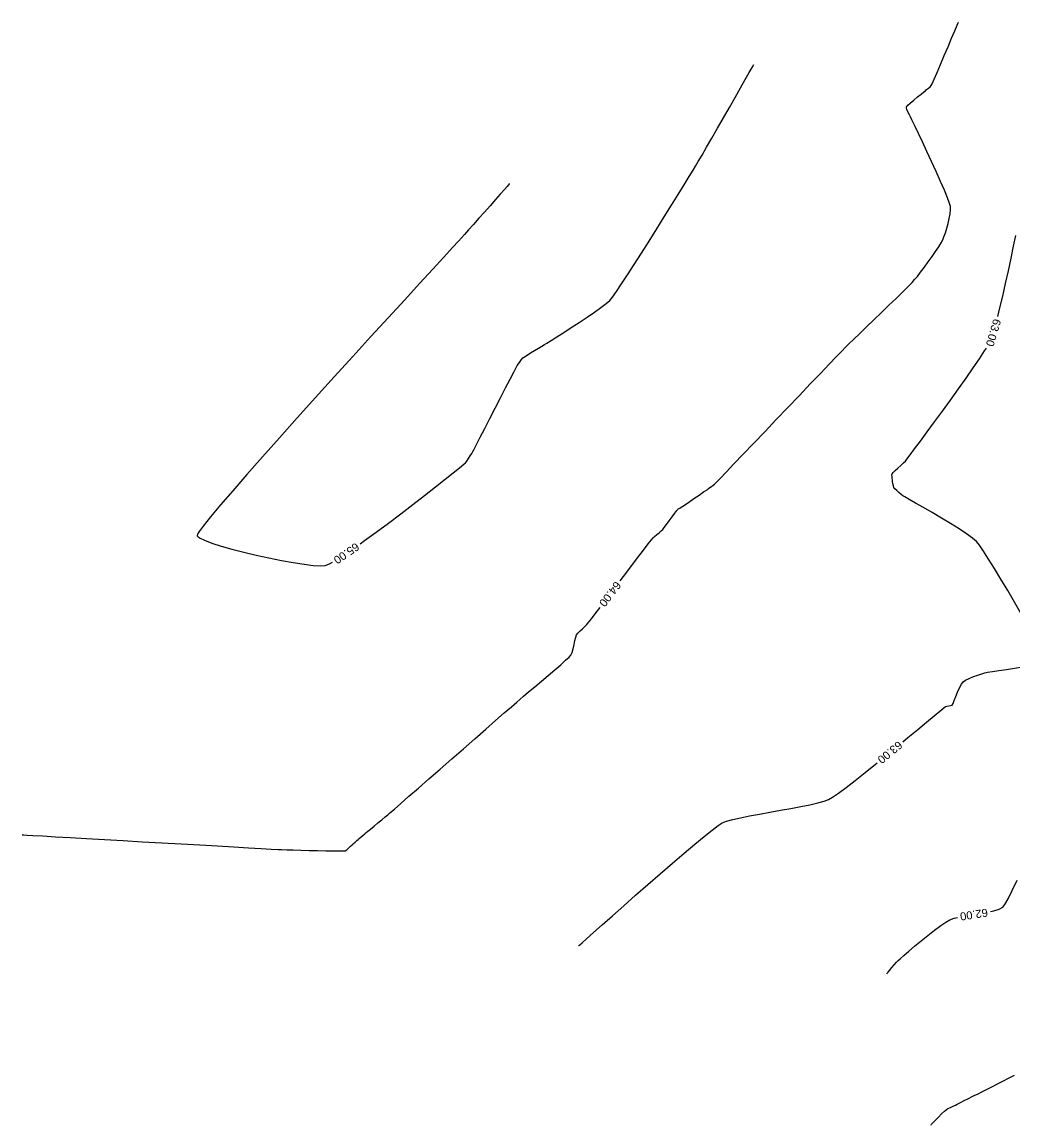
# Model space of a CAD drawing. Header units: millimetres. Extents: x 1719 to 3361, y 808 to 1951.
# Drawn here: x 1719.4 to 1927.9, y 1233.9 to 1465.5 of the extents above; entities that cross this region are included whole.
import ezdxf

# ---------------------------------------------------------------- set-up
doc = ezdxf.new("R2010")
doc.units = ezdxf.units.MM
for name, color, linetype in [('CONT-MJR', 36, 'Continuous'), ('CONT-MNR', 42, 'Continuous'), ('Txt_Curv', 101, 'Continuous')]:
    doc.layers.add(name, color=color, linetype=linetype)
doc.styles.get("Standard").update_dxf_attribs({"font": 'arial.ttf'})

# ---------------------------------------------------------------- blocks, each defined once
blk = doc.blocks.new('A$C09da3120')
at = {"layer": 'CONT-MJR', "elevation": 13.2, "flags": 128}
for points in [[(71.01, 548.27), (71.96, 548.95), (74.41, 550.74), (76.96, 552.64), (79.55, 554.6), (82.1, 556.56), (84.55, 558.45), (86.83, 560.23), (88.86, 561.83), (90.57, 563.19), (91.91, 564.26), (92.79, 564.98), (93.16, 565.29), (93.45, 565.66), (93.79, 566.16), (94.14, 566.72), (94.45, 567.25), (94.69, 567.66), (94.93, 568.12), (95.47, 569.16), (96.25, 570.66), (97.2, 572.51), (98.26, 574.58), (99.39, 576.76), (100.51, 578.95), (101.57, 581.01), (102.51, 582.83), (103.27, 584.31), (103.8, 585.32), (104.02, 585.74), (104.26, 586.1), (104.59, 586.57), (104.93, 587.01), (105.21, 587.33), (105.51, 587.55), (106.08, 587.9), (106.82, 588.36), (107.64, 588.85), (108.46, 589.35), (109.19, 589.79), (109.74, 590.13), (110.23, 590.44), (111.13, 591), (112.34, 591.76), (113.78, 592.67), (115.37, 593.69), (117.03, 594.77), (118.68, 595.86), (120.22, 596.91), (121.59, 597.89), (122.69, 598.73), (123.44, 599.4), (124, 600.09), (124.84, 601.25), (125.92, 602.84), (127.19, 604.76), (128.6, 606.94), (130.13, 609.33), (131.72, 611.83), (133.32, 614.39), (134.9, 616.92), (136.42, 619.36), (137.82, 621.63), (139.08, 623.66), (140.13, 625.37), (140.95, 626.7), (141.48, 627.57), (142.04, 628.52), (142.82, 629.86), (143.78, 631.53), (144.88, 633.45), (146.08, 635.54), (147.32, 637.71), (148.56, 639.9), (149.77, 642.02), (150.89, 644), (151.89, 645.76), (152.72, 647.21), (153.33, 648.29), (153.68, 648.9)], [(102.39, 623.9), (102.33, 623.83), (102.18, 623.66), (101.87, 623.31), (101.32, 622.69), (100.45, 621.71), (99.42, 620.55), (98.29, 619.27), (97.11, 617.94), (95.93, 616.62), (94.81, 615.35), (93.79, 614.21), (92.94, 613.25), (92.3, 612.53), (91.69, 611.85), (90.43, 610.48), (88.6, 608.49), (86.27, 605.95), (83.5, 602.94), (80.37, 599.52), (76.94, 595.78), (73.29, 591.78), (69.48, 587.6), (65.58, 583.32), (61.66, 579), (57.8, 574.71), (54.06, 570.54), (50.5, 566.55), (47.21, 562.83), (44.25, 559.43), (41.68, 556.44), (39.59, 553.92), (38.03, 551.96), (37.21, 550.84), (36.88, 550.28), (36.8, 550.05), (36.8, 549.98), (36.84, 549.9), (37, 549.72), (37.42, 549.43), (38.3, 549.01), (39.84, 548.42), (41.79, 547.8), (44.06, 547.16), (46.56, 546.51), (49.19, 545.89), (51.86, 545.31), (54.49, 544.78), (56.97, 544.33), (59.23, 543.98), (61.16, 543.75), (62.68, 543.66), (63.69, 543.73), (64.58, 544.08), (65.17, 544.41)]]:
    blk.add_lwpolyline(points, dxfattribs=at)
at = {"layer": 'CONT-MNR', "flags": 128}
for points, elevation in [([(125.64, 540.5), (126.35, 541.43), (127.87, 543.44), (129.29, 545.3), (130.54, 546.93), (131.54, 548.24), (132.23, 549.14), (132.54, 549.52), (132.87, 549.83), (133.32, 550.21), (133.8, 550.61), (134.25, 550.99), (134.57, 551.3), (134.87, 551.67), (135.36, 552.31), (135.95, 553.11), (136.57, 553.95), (137.12, 554.71), (137.53, 555.27), (137.71, 555.5), (137.84, 555.59), (138.02, 555.7), (138.16, 555.78), (138.43, 555.97), (139.11, 556.42), (140.04, 557.05), (141.12, 557.78), (142.2, 558.51), (143.16, 559.16), (143.88, 559.64), (144.21, 559.88), (144.49, 560.08), (144.84, 560.34), (145.18, 560.6), (145.45, 560.82), (145.77, 561.15), (146.6, 562.02), (147.88, 563.35), (149.52, 565.06), (151.46, 567.1), (153.64, 569.37), (155.98, 571.82), (158.41, 574.36), (160.87, 576.93), (163.28, 579.45), (165.57, 581.85), (167.69, 584.06), (169.55, 586), (171.09, 587.6), (172.23, 588.79), (172.92, 589.5), (173.67, 590.24), (174.7, 591.25), (175.97, 592.47), (177.4, 593.85), (178.94, 595.33), (180.52, 596.85), (182.08, 598.36), (183.57, 599.8), (184.91, 601.12), (186.05, 602.25), (186.93, 603.14), (187.48, 603.74), (188.05, 604.43), (188.74, 605.32), (189.52, 606.34), (190.33, 607.45), (191.14, 608.57), (191.89, 609.66), (192.54, 610.64), (193.05, 611.47), (193.38, 612.07), (193.64, 612.72), (193.93, 613.56), (194.22, 614.53), (194.49, 615.56), (194.73, 616.59), (194.91, 617.56), (195.01, 618.42), (195.02, 619.1), (194.83, 619.76), (194.39, 620.93), (193.73, 622.5), (192.91, 624.36), (191.99, 626.42), (191.01, 628.56), (190.03, 630.68), (189.1, 632.67), (188.28, 634.44), (187.6, 635.87), (187.13, 636.87), (186.92, 637.32), (186.69, 637.77), (186.37, 638.35), (186.04, 638.98), (185.84, 639.44), (185.76, 639.73), (185.75, 639.88), (185.75, 639.95), (185.77, 640), (185.86, 640.12), (186.08, 640.38), (186.54, 640.81), (187.28, 641.45), (188.08, 642.11), (188.84, 642.71), (189.43, 643.17), (189.73, 643.41), (190, 643.64), (190.36, 643.92), (190.71, 644.22), (190.95, 644.48), (191.15, 644.88), (191.58, 645.85), (192.18, 647.24), (192.9, 648.93), (193.69, 650.78), (194.49, 652.66), (195.25, 654.43), (195.9, 655.98), (196.4, 657.15), (196.69, 657.83)], 12), ([(204.95, 595.98), (205.4, 597.8), (205.98, 600.29), (206.58, 602.93), (207.18, 605.61), (207.75, 608.25), (208.28, 610.75), (208.75, 613.02)], 10.8), ([(185.02, 506.71), (186.06, 507.57), (188.12, 509.28), (189.98, 510.82), (191.56, 512.13), (192.79, 513.15), (193.6, 513.82), (193.93, 514.08), (194.24, 514.16), (194.68, 514.23), (195.1, 514.31), (195.38, 514.42), (195.54, 514.71), (195.8, 515.34), (196.13, 516.18), (196.51, 517.12), (196.91, 518.02), (197.29, 518.78), (197.64, 519.27), (198.16, 519.64), (198.92, 520.01), (199.82, 520.38), (200.73, 520.72), (201.57, 521), (202.22, 521.21), (202.8, 521.33), (203.83, 521.48), (205.2, 521.66), (206.78, 521.88), (208.47, 522.13), (210.14, 522.41)], 10.8), ([(209.84, 533.55), (208.46, 536), (207.03, 538.47), (205.61, 540.86), (204.26, 543.09), (203.02, 545.08), (201.94, 546.75), (201.07, 547.99), (200.48, 548.74), (199.66, 549.45), (198.4, 550.35), (196.82, 551.39), (195.01, 552.52), (193.09, 553.68), (191.16, 554.82), (189.32, 555.89), (187.67, 556.83), (186.34, 557.59), (185.41, 558.13), (184.99, 558.38), (184.64, 558.66), (184.19, 559.04), (183.73, 559.45), (183.35, 559.82), (183.13, 560.08), (183.01, 560.43), (182.91, 560.91), (182.84, 561.38), (182.8, 561.71), (182.76, 562), (182.73, 562.37), (182.72, 562.73), (182.76, 562.99), (182.96, 563.23), (183.4, 563.65), (183.98, 564.17), (184.6, 564.73), (185.15, 565.25), (185.54, 565.66), (185.85, 566.05), (186.51, 566.93), (187.48, 568.22), (188.69, 569.85), (190.1, 571.76), (191.66, 573.88), (193.31, 576.14), (194.99, 578.47), (196.67, 580.8), (198.28, 583.07), (199.77, 585.21), (201.09, 587.14), (202.18, 588.8), (202.55, 589.39)], 10.8), ([(203.39, 471.04), (204.14, 471.21), (205.23, 471.56), (205.99, 471.99), (206.43, 472.57), (207.1, 473.76), (207.97, 475.49), (209.02, 477.66)], 9.6), ([(0, 487.17), (0.1, 487.17), (0.39, 487.15), (1.04, 487.11), (2.29, 487.04), (4.39, 486.92), (7.02, 486.77), (10.1, 486.59), (13.55, 486.39), (17.28, 486.18), (21.21, 485.95), (25.26, 485.72), (29.36, 485.48), (33.41, 485.25), (37.34, 485.03), (41.07, 484.82), (44.51, 484.62), (47.59, 484.45), (50.22, 484.3), (52.31, 484.19), (53.8, 484.11), (54.59, 484.07), (55.6, 484.03), (56.95, 483.99), (58.55, 483.95), (60.29, 483.9), (62.06, 483.85), (63.77, 483.82), (65.3, 483.79), (66.56, 483.78), (67.43, 483.79), (67.83, 483.82), (68.18, 484.04), (68.61, 484.42), (69.02, 484.81), (69.32, 485.09), (69.6, 485.33), (69.95, 485.64), (70.31, 485.95), (70.59, 486.19), (70.84, 486.4), (71.21, 486.71), (71.62, 487.06), (72, 487.4), (72.3, 487.65), (72.62, 487.91), (73.19, 488.38), (73.93, 488.98), (74.74, 489.65), (75.55, 490.31), (76.27, 490.91), (76.82, 491.36), (77.27, 491.75), (78.21, 492.57), (79.56, 493.75), (81.27, 495.25), (83.26, 496.99), (85.47, 498.92), (87.83, 500.98), (90.26, 503.11), (92.71, 505.25), (95.11, 507.35), (97.38, 509.33), (99.46, 511.15), (101.28, 512.75), (102.78, 514.06), (103.89, 515.02), (104.53, 515.58), (105.32, 516.26), (106.4, 517.17), (107.67, 518.24), (109.07, 519.42), (110.5, 520.63), (111.88, 521.8), (113.14, 522.89), (114.18, 523.81), (114.92, 524.5), (115.29, 524.9), (115.52, 525.45), (115.74, 526.23), (115.94, 527.1), (116.13, 527.96), (116.3, 528.67), (116.47, 529.13), (116.77, 529.51), (117.22, 529.97), (117.74, 530.45), (118.22, 530.89), (118.57, 531.25), (118.89, 531.65), (119.58, 532.55), (120.59, 533.87), (121.4, 534.93)], 12), ([(116.86, 463.84), (116.94, 463.91), (117.15, 464.1), (117.63, 464.52), (118.53, 465.32), (120.03, 466.65), (121.88, 468.3), (124.02, 470.19), (126.37, 472.27), (128.88, 474.48), (131.46, 476.74), (134.06, 479.01), (136.61, 481.22), (139.04, 483.3), (141.28, 485.19), (143.27, 486.84), (144.93, 488.17), (146.21, 489.13), (147.03, 489.65), (147.95, 490.01), (149.27, 490.38), (150.92, 490.76), (152.82, 491.14), (154.9, 491.53), (157.09, 491.93), (159.32, 492.32), (161.51, 492.71), (163.59, 493.1), (165.5, 493.48), (167.15, 493.85), (168.48, 494.21), (169.41, 494.56), (170.25, 495.06), (171.51, 495.94), (173.11, 497.13), (174.99, 498.59), (177.07, 500.24), (179.28, 502.02), (179.6, 502.28)], 10.8), ([(181.61, 457.96), (181.64, 457.99), (181.73, 458.1), (181.91, 458.32), (182.23, 458.71), (182.7, 459.29), (183.2, 459.89), (183.67, 460.42), (184.04, 460.81), (184.43, 461.16), (185.19, 461.82), (186.23, 462.71), (187.48, 463.76), (188.85, 464.9), (190.28, 466.05), (191.67, 467.14), (192.95, 468.1), (194.04, 468.86), (194.85, 469.34), (195.75, 469.66), (196.49, 469.83)], 9.6), ([(190.89, 426.24), (190.93, 426.29), (191.05, 426.41), (191.32, 426.68), (191.78, 427.16), (192.47, 427.86), (193.15, 428.55), (193.72, 429.11), (194.07, 429.42), (194.48, 429.67), (195.03, 429.94), (195.59, 430.2), (196.03, 430.41), (196.42, 430.61), (197.08, 430.94), (197.9, 431.36), (198.76, 431.79), (199.55, 432.19), (200.14, 432.49), (200.65, 432.74), (201.76, 433.3), (203.4, 434.13), (205.47, 435.17), (207.88, 436.39), (208.48, 436.69)], 8.4)]:
    blk.add_lwpolyline(points, dxfattribs=dict(at, elevation=elevation))
at = {"layer": 'Txt_Curv', "char_height": 1.68, "attachment_point": 5}
for s, insert, rotation in [('{63.00}', (204.03, 592.61, 10.8), 253.4774), ('{65.00}', (68.14, 546.27, 13.2), 214.3463), ('{64.00}', (123.52, 537.72, 12), 232.7326), ('{63.00}', (182.31, 504.49, 10.8), 219.3358), ('{62.00}', (199.94, 470.43, 9.6), 188.813)]:
    blk.add_mtext(s, dxfattribs=dict(at, insert=insert, rotation=rotation))

msp = doc.modelspace()

# ---------------------------------------------------------------- block references
at = {"layer": 'CONT-MJR'}
msp.add_blockref('A$C09da3120', (1719.37, 807.68), dxfattribs=at)

doc.saveas('drawing.dxf')
